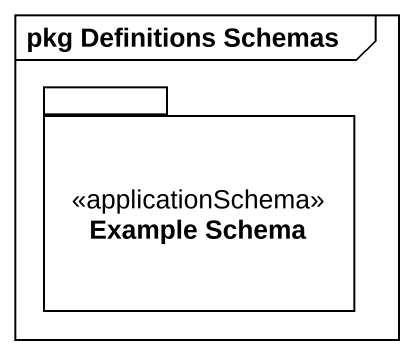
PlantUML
@startuml
mainframe pkg Definitions Schemas
package "Example Schema" as Example_Schema <<applicationSchema>> {
}
@enduml
